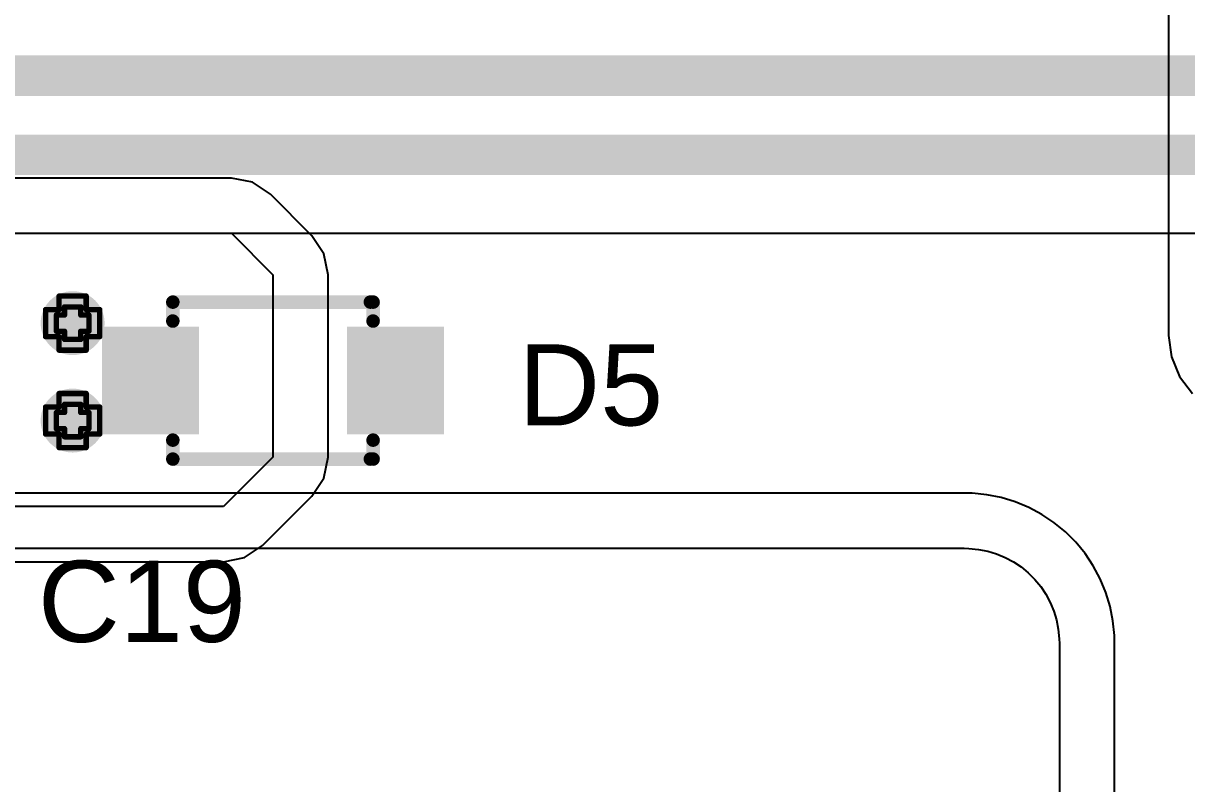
# Model space of a CAD drawing. Header units: inches. Extents: x -3 to 195, y 0 to 199.
# Drawn here: x 2.1171 to 2.547, y 1.8926 to 2.1736 of the extents above; entities that cross this region are included whole.
import ezdxf

# ---------------------------------------------------------------- set-up
doc = ezdxf.new("R2010")
doc.units = ezdxf.units.IN
doc.header["$MEASUREMENT"] = 0
for name, color, linetype in [('Bottom Layer', 5, 'Continuous'), ('Drill Drawing', 1, 'Continuous'), ('Top Layer', 1, 'Continuous'), ('Top Overlay', 2, 'Continuous'), ('Top Paste', 8, 'Continuous'), ('Top Solder', 216, 'Continuous'), ('Via Holes', 16, 'Continuous')]:
    doc.layers.add(name, color=color, linetype=linetype)
doc.styles.add('Arial', font='', dxfattribs={"height": 0.2})
doc.styles.get('Arial').set_extended_font_data('Arial')

# ---------------------------------------------------------------- blocks, each defined once
blk = doc.blocks.new('SOD_323__B_______________126')
at = {"layer": 'Top Layer'}
for points in [[(-0.02952755, -0.01771655), (-0.06102365, -0.01771655), (-0.06102365, 0.01771655), (-0.02952755, 0.01771655)], [(0.06102365, -0.01771655), (0.02952755, -0.01771655), (0.02952755, 0.01771655), (0.06102365, 0.01771655)]]:
    blk.add_hatch(color=1, dxfattribs=at).paths.add_polyline_path(points)
at = {"layer": 'Top Paste'}
for points in [[(-0.02952755, -0.01771655), (-0.06102365, -0.01771655), (-0.06102365, 0.01771655), (-0.02952755, 0.01771655)], [(0.06102365, -0.01771655), (0.02952755, -0.01771655), (0.02952755, 0.01771655), (0.06102365, 0.01771655)]]:
    blk.add_hatch(color=8, dxfattribs=at).paths.add_polyline_path(points)
at = {"layer": 'Top Solder'}
for points in [[(-0.02736215, -0.01988195), (-0.06318905, -0.01988195), (-0.06318905, 0.01988195), (-0.02736215, 0.01988195)], [(0.06318905, -0.01988195), (0.02736215, -0.01988195), (0.02736215, 0.01988195), (0.06318905, 0.01988195)]]:
    blk.add_hatch(color=216, dxfattribs=at).paths.add_polyline_path(points)
at = {"layer": 'Top Overlay', "const_width": 0.005}
for points in [[(-0.037, 0.0289999), (-0.037, 0.022)], [(0.037, 0.0289999), (-0.036, 0.029)], [(0.037, 0.0289999), (0.037, 0.022)], [(-0.037, -0.022), (-0.037, -0.0289999)], [(0.037, -0.022), (0.037, -0.0289999)], [(0.037, -0.0289999), (-0.036, -0.029)]]:
    blk.add_lwpolyline(points, dxfattribs=at)
at = {"layer": 'Top Overlay', "const_width": 0.0025}
for points in [[(-0.03825, 0.0289999, 1), (-0.03575, 0.0289999, 1)], [(-0.03725, 0.029, 1), (-0.03475, 0.029, 1)], [(0.03575, 0.0289999, 1), (0.03825, 0.0289999, 1)], [(0.03575, 0.0289999, 1), (0.03825, 0.0289999, 1)], [(-0.03825, 0.022, 1), (-0.03575, 0.022, 1)], [(0.03575, 0.022, 1), (0.03825, 0.022, 1)], [(-0.03825, -0.022, 1), (-0.03575, -0.022, 1)], [(0.03575, -0.022, 1), (0.03825, -0.022, 1)], [(-0.03825, -0.0289999, 1), (-0.03575, -0.0289999, 1)], [(-0.03725, -0.029, 1), (-0.03475, -0.029, 1)], [(0.03575, -0.0289999, 1), (0.03825, -0.0289999, 1)], [(0.03575, -0.0289999, 1), (0.03825, -0.0289999, 1)]]:
    blk.add_lwpolyline(points, format="xyb", close=True, dxfattribs=at)

msp = doc.modelspace()

# ---------------------------------------------------------------- hatches: boundary and pattern name
at = {"layer": 'Bottom Layer'}
h = msp.add_hatch(color=5, dxfattribs=at)
edge = h.paths.add_edge_path()
edge.add_arc((2.1353555, 2.0628015), 0.011811, 0, 360)
h = msp.add_hatch(color=5, dxfattribs=at)
edge = h.paths.add_edge_path()
edge.add_arc((2.1353555, 2.0268015), 0.011811, 0, 360)
at = {"layer": 'Top Layer'}
h = msp.add_hatch(color=1, dxfattribs=at)
edge = h.paths.add_edge_path()
edge.add_arc((2.1353555, 2.0628015), 0.011811, 0, 360)
h = msp.add_hatch(color=1, dxfattribs=at)
edge = h.paths.add_edge_path()
edge.add_arc((2.1353555, 2.0268015), 0.011811, 0, 360)
at = {"layer": 'Via Holes'}
h = msp.add_hatch(color=7, dxfattribs=at)
edge = h.paths.add_edge_path()
edge.add_arc((2.1353555, 2.0628015), 0.0059055, 0, 360)
h = msp.add_hatch(color=7, dxfattribs=at)
edge = h.paths.add_edge_path()
edge.add_arc((2.1353555, 2.0268015), 0.0059055, 0, 360)

# ---------------------------------------------------------------- linework, layer by layer
at = {"layer": 'Bottom Layer'}
for p, q in [((0.4234688, 2.0959999), (2.5739999, 2.0959995)), ((2.465, 2), (0.3198, 2)), ((2.4677161, 1.9999333), (2.465, 2)), ((2.4731224, 1.9994008), (2.4677161, 1.9999333)), ((2.4784504, 1.998341), (2.4731224, 1.9994008)), ((2.4836488, 1.9967641), (2.4784504, 1.998341)), ((2.4886677, 1.9946852), (2.4836488, 1.9967641)), ((2.4934586, 1.9921244), (2.4886677, 1.9946852)), ((2.4979755, 1.9891063), (2.4934586, 1.9921244)), ((2.5021748, 1.98566), (2.4979755, 1.9891063)), ((2.506016, 1.9818188), (2.5021748, 1.98566)), ((0.3198008, 1.9796082), (2.4647478, 1.9796082)), ((2.4647478, 1.9796082), (2.4664652, 1.979566)), ((2.4664652, 1.979566), (2.4701265, 1.9792054)), ((2.4701265, 1.9792054), (2.4734893, 1.9785365)), ((2.4734893, 1.9785365), (2.476771, 1.977541)), ((2.5094623, 1.9776195), (2.506016, 1.9818188)), ((2.5124804, 1.9731026), (2.5094623, 1.9776195)), ((2.476771, 1.977541), (2.4799387, 1.9762289)), ((2.4799387, 1.9762289), (2.4829619, 1.974613)), ((2.4829619, 1.974613), (2.4858138, 1.9727074)), ((2.4858138, 1.9727074), (2.4884637, 1.9705327)), ((2.4884637, 1.9705327), (2.4908887, 1.9681077)), ((2.5150412, 1.9683117), (2.5124804, 1.9731026)), ((2.4908887, 1.9681077), (2.4930638, 1.9654573)), ((2.4930638, 1.9654573), (2.4949689, 1.962606)), ((2.5171201, 1.9632928), (2.5150412, 1.9683117)), ((2.4949689, 1.962606), (2.4965848, 1.959583)), ((2.518697, 1.9580944), (2.5171201, 1.9632928)), ((2.4965848, 1.959583), (2.497897, 1.956415)), ((2.497897, 1.956415), (2.4988925, 1.9531333)), ((2.5197568, 1.9527664), (2.518697, 1.9580944)), ((2.4988925, 1.9531333), (2.4995614, 1.9497705)), ((2.5202893, 1.9473601), (2.5197568, 1.9527664)), ((2.4995614, 1.9497705), (2.499922, 1.9461093)), ((2.499922, 1.9461093), (2.4999642, 1.9443918)), ((2.4999642, 1.9443918), (2.4999642, 1.5470782)), ((2.520356, 1.944644), (2.5202893, 1.9473601)), ((2.520356, 1.5470774), (2.520356, 1.944644))]:
    msp.add_line(p, q, dxfattribs=at)
at = {"layer": 'Bottom Layer', "const_width": 0.015}
for points in [[(0.7494158, 2.1542372), (2.7792241, 2.1542373)], [(0.6475763, 2.125), (2.5911797, 2.125)]]:
    msp.add_lwpolyline(points, dxfattribs=at)
at = {"layer": 'Drill Drawing', "const_width": 0.002}
for points in [[(2.1303555, 2.0678015), (2.1303555, 2.0728015)], [(2.1303555, 2.0728015), (2.1403555, 2.0728015)], [(2.1403555, 2.0678015), (2.1403555, 2.0728015)], [(2.1253555, 2.0578015), (2.1253555, 2.0678015)], [(2.1253555, 2.0678015), (2.1303555, 2.0678015)], [(2.1323555, 2.0658015), (2.1323555, 2.0688015)], [(2.1323555, 2.0688015), (2.1383555, 2.0688015)], [(2.1383555, 2.0658015), (2.1383555, 2.0688015)], [(2.1403555, 2.0678015), (2.1453555, 2.0678015)], [(2.1453555, 2.0578015), (2.1453555, 2.0678015)], [(2.1293555, 2.0598015), (2.1293555, 2.0658015)], [(2.1293555, 2.0658015), (2.1323555, 2.0658015)], [(2.1383555, 2.0658015), (2.1413555, 2.0658015)], [(2.1413555, 2.0598015), (2.1413555, 2.0658015)], [(2.1293555, 2.0598015), (2.1323555, 2.0598015)], [(2.1323555, 2.0568015), (2.1323555, 2.0598015)], [(2.1383555, 2.0598015), (2.1413555, 2.0598015)], [(2.1383555, 2.0568015), (2.1383555, 2.0598015)], [(2.1253555, 2.0578015), (2.1303555, 2.0578015)], [(2.1303555, 2.0528015), (2.1303555, 2.0578015)], [(2.1323555, 2.0568015), (2.1383555, 2.0568015)], [(2.1403555, 2.0578015), (2.1453555, 2.0578015)], [(2.1403555, 2.0528015), (2.1403555, 2.0578015)], [(2.1303555, 2.0528015), (2.1403555, 2.0528015)], [(2.1303555, 2.0318015), (2.1303555, 2.0368015)], [(2.1303555, 2.0368015), (2.1403555, 2.0368015)], [(2.1403555, 2.0318015), (2.1403555, 2.0368015)], [(2.1323555, 2.0298015), (2.1323555, 2.0328015)], [(2.1323555, 2.0328015), (2.1383555, 2.0328015)], [(2.1383555, 2.0298015), (2.1383555, 2.0328015)], [(2.1253555, 2.0218015), (2.1253555, 2.0318015)], [(2.1253555, 2.0318015), (2.1303555, 2.0318015)], [(2.1293555, 2.0238015), (2.1293555, 2.0298015)], [(2.1293555, 2.0298015), (2.1323555, 2.0298015)], [(2.1383555, 2.0298015), (2.1413555, 2.0298015)], [(2.1403555, 2.0318015), (2.1453555, 2.0318015)], [(2.1413555, 2.0238015), (2.1413555, 2.0298015)], [(2.1453555, 2.0218015), (2.1453555, 2.0318015)], [(2.1253555, 2.0218015), (2.1303555, 2.0218015)], [(2.1293555, 2.0238015), (2.1323555, 2.0238015)], [(2.1303555, 2.0168015), (2.1303555, 2.0218015)], [(2.1323555, 2.0208015), (2.1323555, 2.0238015)], [(2.1323555, 2.0208015), (2.1383555, 2.0208015)], [(2.1383555, 2.0238015), (2.1413555, 2.0238015)], [(2.1383555, 2.0208015), (2.1383555, 2.0238015)], [(2.1403555, 2.0218015), (2.1453555, 2.0218015)], [(2.1403555, 2.0168015), (2.1403555, 2.0218015)], [(2.1303555, 2.0168015), (2.1403555, 2.0168015)]]:
    msp.add_lwpolyline(points, dxfattribs=at)
at = {"layer": 'Drill Drawing', "const_width": 0.001}
for points in [[(2.1298555, 2.0728015, 1), (2.1308555, 2.0728015, 1)], [(2.1298555, 2.0728015, 1), (2.1308555, 2.0728015, 1)], [(2.1398555, 2.0728015, 1), (2.1408555, 2.0728015, 1)], [(2.1398555, 2.0728015, 1), (2.1408555, 2.0728015, 1)], [(2.1248555, 2.0678015, 1), (2.1258555, 2.0678015, 1)], [(2.1248555, 2.0678015, 1), (2.1258555, 2.0678015, 1)], [(2.1298555, 2.0678015, 1), (2.1308555, 2.0678015, 1)], [(2.1298555, 2.0678015, 1), (2.1308555, 2.0678015, 1)], [(2.1318555, 2.0688015, 1), (2.1328555, 2.0688015, 1)], [(2.1318555, 2.0688015, 1), (2.1328555, 2.0688015, 1)], [(2.1378555, 2.0688015, 1), (2.1388555, 2.0688015, 1)], [(2.1378555, 2.0688015, 1), (2.1388555, 2.0688015, 1)], [(2.1398555, 2.0678015, 1), (2.1408555, 2.0678015, 1)], [(2.1398555, 2.0678015, 1), (2.1408555, 2.0678015, 1)], [(2.1448555, 2.0678015, 1), (2.1458555, 2.0678015, 1)], [(2.1448555, 2.0678015, 1), (2.1458555, 2.0678015, 1)], [(2.1288555, 2.0658015, 1), (2.1298555, 2.0658015, 1)], [(2.1288555, 2.0658015, 1), (2.1298555, 2.0658015, 1)], [(2.1318555, 2.0658015, 1), (2.1328555, 2.0658015, 1)], [(2.1318555, 2.0658015, 1), (2.1328555, 2.0658015, 1)], [(2.1378555, 2.0658015, 1), (2.1388555, 2.0658015, 1)], [(2.1378555, 2.0658015, 1), (2.1388555, 2.0658015, 1)], [(2.1408555, 2.0658015, 1), (2.1418555, 2.0658015, 1)], [(2.1408555, 2.0658015, 1), (2.1418555, 2.0658015, 1)], [(2.1288555, 2.0598015, 1), (2.1298555, 2.0598015, 1)], [(2.1288555, 2.0598015, 1), (2.1298555, 2.0598015, 1)], [(2.1318555, 2.0598015, 1), (2.1328555, 2.0598015, 1)], [(2.1318555, 2.0598015, 1), (2.1328555, 2.0598015, 1)], [(2.1378555, 2.0598015, 1), (2.1388555, 2.0598015, 1)], [(2.1378555, 2.0598015, 1), (2.1388555, 2.0598015, 1)], [(2.1408555, 2.0598015, 1), (2.1418555, 2.0598015, 1)], [(2.1408555, 2.0598015, 1), (2.1418555, 2.0598015, 1)], [(2.1248555, 2.0578015, 1), (2.1258555, 2.0578015, 1)], [(2.1248555, 2.0578015, 1), (2.1258555, 2.0578015, 1)], [(2.1298555, 2.0578015, 1), (2.1308555, 2.0578015, 1)], [(2.1298555, 2.0578015, 1), (2.1308555, 2.0578015, 1)], [(2.1318555, 2.0568015, 1), (2.1328555, 2.0568015, 1)], [(2.1318555, 2.0568015, 1), (2.1328555, 2.0568015, 1)], [(2.1378555, 2.0568015, 1), (2.1388555, 2.0568015, 1)], [(2.1378555, 2.0568015, 1), (2.1388555, 2.0568015, 1)], [(2.1398555, 2.0578015, 1), (2.1408555, 2.0578015, 1)], [(2.1398555, 2.0578015, 1), (2.1408555, 2.0578015, 1)], [(2.1448555, 2.0578015, 1), (2.1458555, 2.0578015, 1)], [(2.1448555, 2.0578015, 1), (2.1458555, 2.0578015, 1)], [(2.1298555, 2.0528015, 1), (2.1308555, 2.0528015, 1)], [(2.1298555, 2.0528015, 1), (2.1308555, 2.0528015, 1)], [(2.1398555, 2.0528015, 1), (2.1408555, 2.0528015, 1)], [(2.1398555, 2.0528015, 1), (2.1408555, 2.0528015, 1)], [(2.1298555, 2.0368015, 1), (2.1308555, 2.0368015, 1)], [(2.1298555, 2.0368015, 1), (2.1308555, 2.0368015, 1)], [(2.1398555, 2.0368015, 1), (2.1408555, 2.0368015, 1)], [(2.1398555, 2.0368015, 1), (2.1408555, 2.0368015, 1)], [(2.1318555, 2.0328015, 1), (2.1328555, 2.0328015, 1)], [(2.1318555, 2.0328015, 1), (2.1328555, 2.0328015, 1)], [(2.1378555, 2.0328015, 1), (2.1388555, 2.0328015, 1)], [(2.1378555, 2.0328015, 1), (2.1388555, 2.0328015, 1)], [(2.1248555, 2.0318015, 1), (2.1258555, 2.0318015, 1)], [(2.1248555, 2.0318015, 1), (2.1258555, 2.0318015, 1)], [(2.1288555, 2.0298015, 1), (2.1298555, 2.0298015, 1)], [(2.1288555, 2.0298015, 1), (2.1298555, 2.0298015, 1)], [(2.1298555, 2.0318015, 1), (2.1308555, 2.0318015, 1)], [(2.1298555, 2.0318015, 1), (2.1308555, 2.0318015, 1)], [(2.1318555, 2.0298015, 1), (2.1328555, 2.0298015, 1)], [(2.1318555, 2.0298015, 1), (2.1328555, 2.0298015, 1)], [(2.1378555, 2.0298015, 1), (2.1388555, 2.0298015, 1)], [(2.1378555, 2.0298015, 1), (2.1388555, 2.0298015, 1)], [(2.1398555, 2.0318015, 1), (2.1408555, 2.0318015, 1)], [(2.1398555, 2.0318015, 1), (2.1408555, 2.0318015, 1)], [(2.1408555, 2.0298015, 1), (2.1418555, 2.0298015, 1)], [(2.1408555, 2.0298015, 1), (2.1418555, 2.0298015, 1)], [(2.1448555, 2.0318015, 1), (2.1458555, 2.0318015, 1)], [(2.1448555, 2.0318015, 1), (2.1458555, 2.0318015, 1)], [(2.1248555, 2.0218015, 1), (2.1258555, 2.0218015, 1)], [(2.1248555, 2.0218015, 1), (2.1258555, 2.0218015, 1)], [(2.1288555, 2.0238015, 1), (2.1298555, 2.0238015, 1)], [(2.1288555, 2.0238015, 1), (2.1298555, 2.0238015, 1)], [(2.1298555, 2.0218015, 1), (2.1308555, 2.0218015, 1)], [(2.1298555, 2.0218015, 1), (2.1308555, 2.0218015, 1)], [(2.1318555, 2.0238015, 1), (2.1328555, 2.0238015, 1)], [(2.1318555, 2.0238015, 1), (2.1328555, 2.0238015, 1)], [(2.1318555, 2.0208015, 1), (2.1328555, 2.0208015, 1)], [(2.1318555, 2.0208015, 1), (2.1328555, 2.0208015, 1)], [(2.1378555, 2.0238015, 1), (2.1388555, 2.0238015, 1)], [(2.1378555, 2.0238015, 1), (2.1388555, 2.0238015, 1)], [(2.1378555, 2.0208015, 1), (2.1388555, 2.0208015, 1)], [(2.1378555, 2.0208015, 1), (2.1388555, 2.0208015, 1)], [(2.1398555, 2.0218015, 1), (2.1408555, 2.0218015, 1)], [(2.1398555, 2.0218015, 1), (2.1408555, 2.0218015, 1)], [(2.1408555, 2.0238015, 1), (2.1418555, 2.0238015, 1)], [(2.1408555, 2.0238015, 1), (2.1418555, 2.0238015, 1)], [(2.1448555, 2.0218015, 1), (2.1458555, 2.0218015, 1)], [(2.1448555, 2.0218015, 1), (2.1458555, 2.0218015, 1)], [(2.1298555, 2.0168015, 1), (2.1308555, 2.0168015, 1)], [(2.1298555, 2.0168015, 1), (2.1308555, 2.0168015, 1)], [(2.1398555, 2.0168015, 1), (2.1408555, 2.0168015, 1)], [(2.1398555, 2.0168015, 1), (2.1408555, 2.0168015, 1)]]:
    msp.add_lwpolyline(points, format="xyb", close=True, dxfattribs=at)
at = {"layer": 'Top Layer'}
for p, q in [((2.540342, 2.2064733), (2.540342, 2.0582005)), ((2.194, 2.1163917), (2.0484748, 2.1163918)), ((2.2018036, 2.1148395), (2.194, 2.1163917)), ((2.2084192, 2.1104191), (2.2018036, 2.1148395)), ((2.2237902, 2.0950481), (2.2084192, 2.1104191)), ((2.0484748, 2.096), (2.194, 2.0959999)), ((2.194, 2.0959999), (2.209371, 2.0806289)), ((2.2282106, 2.0884325), (2.2237902, 2.0950481)), ((2.2297628, 2.0806289), (2.2282106, 2.0884325)), ((2.209371, 2.0806289), (2.209371, 2.0133002)), ((2.2297628, 2.0133002), (2.2297628, 2.0806289)), ((2.540342, 2.0582005), (2.541373, 2.0503689)), ((2.541373, 2.0503689), (2.5443959, 2.0430711)), ((2.5443959, 2.0430711), (2.5492046, 2.0368042)), ((2.209371, 2.0133002), (2.1910707, 1.9949999)), ((2.2282106, 2.0054966), (2.2297628, 2.0133002)), ((2.2237902, 1.998881), (2.2282106, 2.0054966)), ((2.1910707, 1.9949999), (2.0471268, 1.995)), ((2.2054899, 1.9805807), (2.2237902, 1.998881)), ((2.1988744, 1.9761603), (2.2054899, 1.9805807)), ((2.0471268, 1.9746082), (2.1910707, 1.9746081)), ((2.1910707, 1.9746081), (2.1988744, 1.9761603))]:
    msp.add_line(p, q, dxfattribs=at)

# ---------------------------------------------------------------- block references
at = {"rotation": 180}
msp.add_blockref('SOD_323__B_______________126', (2.2093711, 2.041571), dxfattribs=at)

# ---------------------------------------------------------------- texts
at = {"layer": 'Top Overlay', "style": 'Arial'}
for s, p in [('D5', (2.3000081, 2.0250049)), ('C19', (2.1225122, 1.9450049))]:
    msp.add_text(s, height=0.03, rotation=360, dxfattribs=at).set_placement(p)

doc.saveas('drawing.dxf')
